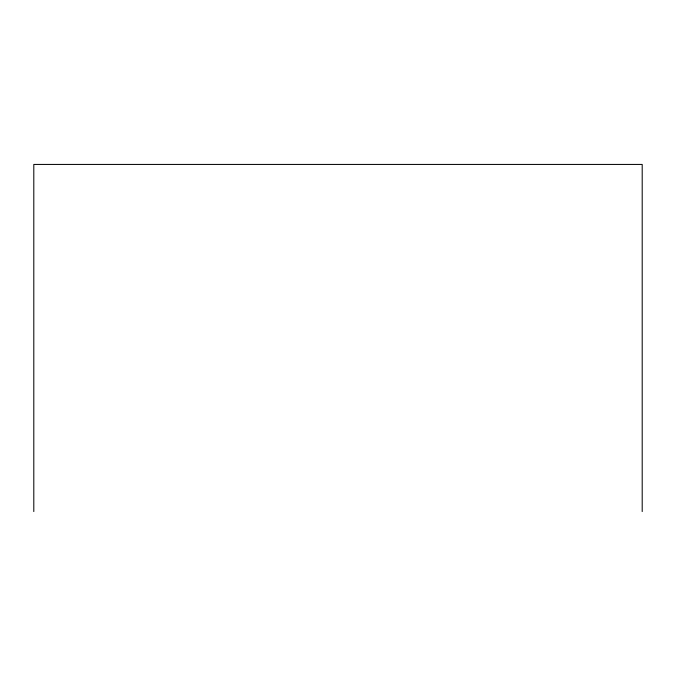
<?xml version="1.0" encoding="UTF-8"?>
<svg xmlns="http://www.w3.org/2000/svg" width="676" height="676" viewBox="0 0 676 676"><rect width="100%" height="100%" fill="white"/><g stroke="black" fill="none" stroke-linecap="round" stroke-linejoin="round"><path stroke-width="1.01" d="M642.2 511.571L642.2 164.429L33.8 164.429L33.8 511.571"/></g></svg>
